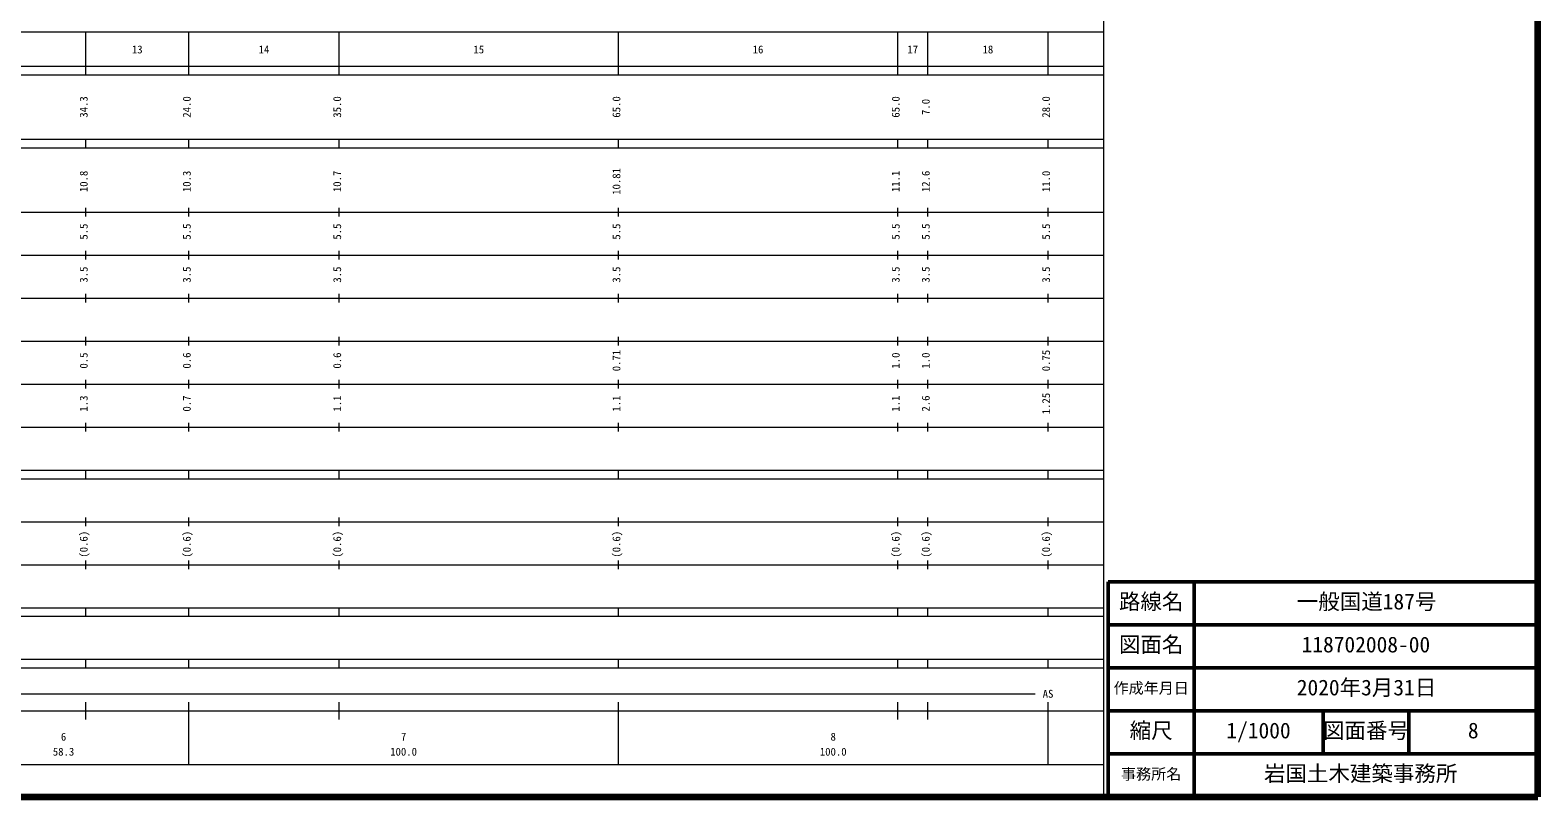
# Model space of a CAD drawing. Units: millimetres, scale not verified. Extents: x 40000 to 680000, y 20000 to 380000.
# Drawn here: x 329073 to 680000, y 20000 to 198357 of the extents above; entities that cross this region are included whole.
import ezdxf
from ezdxf.enums import TextEntityAlignment as Align

# ---------------------------------------------------------------- set-up
doc = ezdxf.new("R2010")
doc.units = ezdxf.units.MM
doc.header["$LTSCALE"] = 1000
for name, color, linetype, lineweight in [('M-SUV', 7, 'Continuous', 13), ('M-TTL', 2, 'Continuous', 140), ('M-TTL-FRAM', 2, 'Continuous', 50), ('M-TTL-TXT', 7, 'Continuous', 13)]:
    doc.layers.add(name, color=color, linetype=linetype, lineweight=lineweight)
doc.styles.add('ＭＳ ゴシック', font='')
doc.styles.get('ＭＳ ゴシック').set_extended_font_data('MS Gothic')

msp = doc.modelspace()

# ---------------------------------------------------------------- linework, layer by layer
at = {"layer": 'M-SUV'}
for p, q in [((579000, 20000), (579000, 370000)), ((68000, 198000), (579000, 198000)), ((342000, 188000), (342000, 198000)), ((366000, 188000), (366000, 198000)), ((401000, 188000), (401000, 198000)), ((466000, 188000), (466000, 198000)), ((531000, 188000), (531000, 198000)), ((538000, 188000), (538000, 198000)), ((566000, 188000), (566000, 198000)), ((40000, 190000), (579000, 190000)), ((40000, 188000), (579000, 188000)), ((40000, 173000), (579000, 173000)), ((342000, 171000), (342000, 173000)), ((366000, 171000), (366000, 173000)), ((401000, 171000), (401000, 173000)), ((466000, 171000), (466000, 173000)), ((531000, 171000), (531000, 173000)), ((538000, 171000), (538000, 173000)), ((566000, 171000), (566000, 173000)), ((40000, 171000), (579000, 171000)), ((40000, 156000), (579000, 156000)), ((342000, 155000), (342000, 157000)), ((366000, 155000), (366000, 157000)), ((401000, 155000), (401000, 157000)), ((466000, 155000), (466000, 157000)), ((531000, 155000), (531000, 157000)), ((538000, 155000), (538000, 157000)), ((566000, 155000), (566000, 157000)), ((46000, 146000), (579000, 146000)), ((342000, 145000), (342000, 147000)), ((366000, 145000), (366000, 147000)), ((401000, 145000), (401000, 147000)), ((466000, 145000), (466000, 147000)), ((531000, 145000), (531000, 147000)), ((538000, 145000), (538000, 147000)), ((566000, 145000), (566000, 147000)), ((342000, 135000), (342000, 137000)), ((366000, 135000), (366000, 137000)), ((401000, 135000), (401000, 137000)), ((466000, 135000), (466000, 137000)), ((531000, 135000), (531000, 137000)), ((538000, 135000), (538000, 137000)), ((566000, 135000), (566000, 137000)), ((52000, 136000), (579000, 136000)), ((342000, 125000), (342000, 127000)), ((366000, 125000), (366000, 127000)), ((401000, 125000), (401000, 127000)), ((466000, 125000), (466000, 127000)), ((531000, 125000), (531000, 127000)), ((538000, 125000), (538000, 127000)), ((566000, 125000), (566000, 127000)), ((46000, 126000), (579000, 126000)), ((52000, 116000), (579000, 116000)), ((342000, 115000), (342000, 117000)), ((366000, 115000), (366000, 117000)), ((401000, 115000), (401000, 117000)), ((466000, 115000), (466000, 117000)), ((531000, 115000), (531000, 117000)), ((538000, 115000), (538000, 117000)), ((566000, 115000), (566000, 117000)), ((46000, 106000), (579000, 106000)), ((342000, 105000), (342000, 107000)), ((366000, 105000), (366000, 107000)), ((401000, 105000), (401000, 107000)), ((466000, 105000), (466000, 107000)), ((531000, 105000), (531000, 107000)), ((538000, 105000), (538000, 107000)), ((566000, 105000), (566000, 107000)), ((40000, 96000), (579000, 96000)), ((342000, 94000), (342000, 96000)), ((366000, 94000), (366000, 96000)), ((401000, 94000), (401000, 96000)), ((466000, 94000), (466000, 96000)), ((531000, 94000), (531000, 96000)), ((538000, 94000), (538000, 96000)), ((566000, 94000), (566000, 96000)), ((40000, 94000), (579000, 94000)), ((342000, 83000), (342000, 85000)), ((366000, 83000), (366000, 85000)), ((401000, 83000), (401000, 85000)), ((466000, 83000), (466000, 85000)), ((531000, 83000), (531000, 85000)), ((538000, 83000), (538000, 85000)), ((566000, 83000), (566000, 85000)), ((49000, 84000), (579000, 84000)), ((40000, 74000), (579000, 74000)), ((342000, 73000), (342000, 75000)), ((366000, 73000), (366000, 75000)), ((401000, 73000), (401000, 75000)), ((466000, 73000), (466000, 75000)), ((531000, 73000), (531000, 75000)), ((538000, 73000), (538000, 75000)), ((566000, 73000), (566000, 75000)), ((40000, 64000), (579000, 64000)), ((342000, 62000), (342000, 64000)), ((366000, 62000), (366000, 64000)), ((401000, 62000), (401000, 64000)), ((466000, 62000), (466000, 64000)), ((531000, 62000), (531000, 64000)), ((538000, 62000), (538000, 64000)), ((566000, 62000), (566000, 64000)), ((40000, 62000), (579000, 62000)), ((40000, 52000), (579000, 52000)), ((40000, 50000), (579000, 50000)), ((342000, 50000), (342000, 52000)), ((366000, 50000), (366000, 52000)), ((401000, 50000), (401000, 52000)), ((466000, 50000), (466000, 52000)), ((531000, 50000), (531000, 52000)), ((538000, 50000), (538000, 52000)), ((566000, 50000), (566000, 52000)), ((71000, 44000), (563000, 44000)), ((40000, 40000), (579000, 40000)), ((342000, 38000), (342000, 42000)), ((366000, 27500), (366000, 42000)), ((401000, 38000), (401000, 42000)), ((466000, 27500), (466000, 42000)), ((531000, 38000), (531000, 42000)), ((538000, 38000), (538000, 42000)), ((566000, 27500), (566000, 42000)), ((68000, 27500), (579000, 27500))]:
    msp.add_line(p, q, dxfattribs=at)
at = {"layer": 'M-TTL'}
for p, q in [((680000, 20000), (680000, 380000)), ((40000, 20000), (680000, 20000))]:
    msp.add_line(p, q, dxfattribs=at)
at = {"layer": 'M-TTL-FRAM'}
for p, q in [((680000, 70000), (580000, 70000)), ((580000, 70000), (580000, 20000)), ((600000, 70000), (600000, 20000)), ((680000, 60000), (580000, 60000)), ((680000, 50000), (580000, 50000)), ((680000, 40000), (580000, 40000)), ((630000, 40000), (630000, 30000)), ((650000, 40000), (650000, 30000)), ((680000, 30000), (580000, 30000))]:
    msp.add_line(p, q, dxfattribs=at)

# ---------------------------------------------------------------- texts
at = {"layer": 'M-SUV', "style": 'ＭＳ ゴシック'}
for s, p in [('13', (352750, 192405)), ('14', (382250, 192405)), ('15', (432250, 192405)), ('16', (497250, 192405)), ('17', (533250, 192405)), ('18', (550750, 192405)), ('AS', (564750, 42500)), ('6', (336225, 32523)), ('7', (415375, 32523)), ('8', (515375, 32523)), ('58.3', (334350, 29033)), ('100.0', (412875, 29033)), ('100.0', (512875, 29033))]:
    msp.add_text(s, height=1833, dxfattribs=at).set_placement(p, align=Align.BOTTOM_LEFT)
for s, p in [('34.3', (343000, 178000)), ('24.0', (367000, 178000)), ('35.0', (402000, 178000)), ('65.0', (467000, 178000)), ('65.0', (532000, 178000)), ('28.0', (567000, 178000)), ('7.0', (539000, 178625)), ('10.8', (343000, 160674)), ('10.3', (367000, 160674)), ('10.7', (402000, 160674)), ('10.81', (467000, 160049)), ('11.1', (532000, 160674)), ('12.6', (539000, 160674)), ('11.0', (567000, 160674)), ('5.5', (343000, 149625)), ('5.5', (367000, 149625)), ('5.5', (402000, 149625)), ('5.5', (467000, 149625)), ('5.5', (532000, 149625)), ('5.5', (539000, 149625)), ('5.5', (567000, 149625)), ('3.5', (343000, 139625)), ('3.5', (367000, 139625)), ('3.5', (402000, 139625)), ('3.5', (467000, 139625)), ('3.5', (532000, 139625)), ('3.5', (539000, 139625)), ('3.5', (567000, 139625)), ('0.5', (343000, 119625)), ('0.6', (367000, 119625)), ('0.6', (402000, 119625)), ('0.71', (467000, 119000)), ('1.0', (532000, 119625)), ('1.0', (539000, 119625)), ('0.75', (567000, 119000)), ('1.3', (343000, 109625)), ('0.7', (367000, 109625)), ('1.1', (402000, 109625)), ('1.1', (467000, 109625)), ('1.1', (532000, 109625)), ('2.6', (539000, 109625)), ('1.25', (567000, 109000)), ('(0.6)', (343000, 75639)), ('(0.6)', (367000, 75639)), ('(0.6)', (402000, 75639)), ('(0.6)', (467000, 75639)), ('(0.6)', (532000, 75639)), ('(0.6)', (539000, 75639)), ('(0.6)', (567000, 75639))]:
    msp.add_text(s, height=1833, rotation=90, dxfattribs=at).set_placement(p, align=Align.BOTTOM_LEFT)
at = {"layer": 'M-TTL-TXT', "style": 'ＭＳ ゴシック'}
for s, height, p in [('路線名', 3666, (582500, 62500)), ('路線名', 3666, (582500, 62500)), ('一般国道187号', 3666, (623889, 62500)), ('図面名', 3666, (582500, 52500)), ('図面名', 3666, (582500, 52500)), ('118702008-00', 3666, (625014, 52500)), ('作成年月日', 2566, (581250, 43250)), ('作成年月日', 2566, (581250, 43250)), ('2020年3月31日', 3666, (623889, 42500)), ('縮尺', 3666, (585000, 32500)), ('縮尺', 3666, (585000, 32500)), ('1/1000', 3666, (607500, 32500)), ('図面番号', 3666, (630000, 32500)), ('図面番号', 3666, (630000, 32500)), ('8', 3666, (663721, 32500)), ('事務所名', 2566, (583000, 23250)), ('事務所名', 2566, (583000, 23250)), ('岩国土木建築事務所 ', 3666, (616264, 22500))]:
    msp.add_text(s, height=height, dxfattribs=at).set_placement(p, align=Align.BOTTOM_LEFT)

doc.saveas('drawing.dxf')
